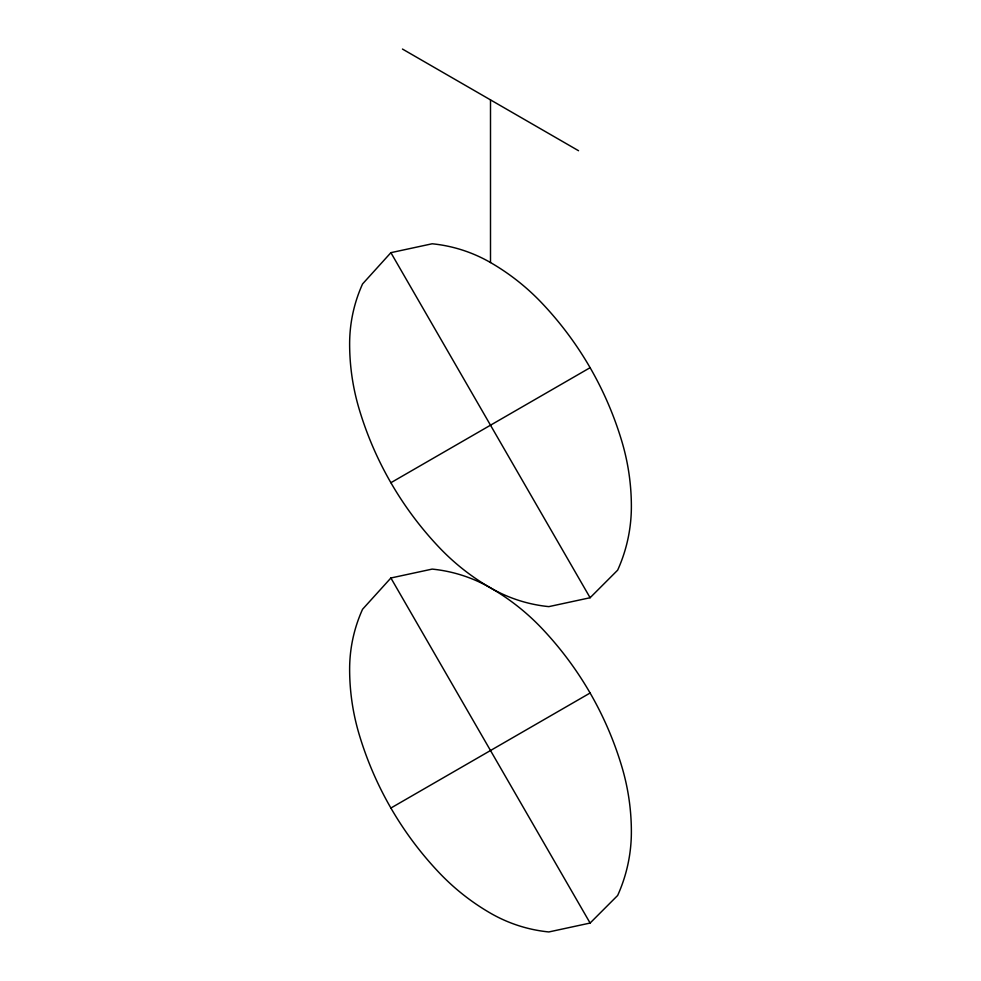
<?xml version="1.0" encoding="UTF-8"?>
<svg xmlns="http://www.w3.org/2000/svg" width="981" height="981" viewBox="0 0 981 981"><rect width="100%" height="100%" fill="white"/><g stroke="black" fill="none" stroke-linecap="round" stroke-linejoin="round"><path stroke-width="1.47" d="M390.892 252.669L362.553 283.963A145.36 145.36 0 0 0 349.628 343.877A227.653 227.653 0 0 0 359.058 408.721A343.914 343.914 0 0 0 439.059 547.275A227.653 227.653 0 0 0 490.5 587.864A227.653 227.653 0 0 1 541.941 628.453A343.914 343.914 0 0 1 621.942 767.007A227.653 227.653 0 0 1 631.372 831.851A154.348 154.348 0 0 1 617.65 895.469L590.108 923.047L548.845 931.95A145.36 145.36 0 0 1 490.5 913.188A227.653 227.653 0 0 1 439.059 872.587A343.914 343.914 0 0 1 359.058 734.046A227.653 227.653 0 0 1 349.628 669.189A145.36 145.36 0 0 1 362.553 609.275L390.892 577.993L432.155 569.103A145.36 145.36 0 0 1 490.5 587.864A145.36 145.36 0 0 0 548.845 606.626L590.108 597.736L617.65 570.157A154.348 154.348 0 0 0 631.372 506.527A227.653 227.653 0 0 0 621.942 441.683A343.914 343.914 0 0 0 541.941 303.129A227.653 227.653 0 0 0 490.5 262.54A145.36 145.36 0 0 0 432.155 243.779L390.892 252.669L590.108 597.736M390.892 482.713L590.108 367.691M390.892 808.037L590.108 693.015M402.455 49.05L578.545 150.718M390.892 577.993L590.108 923.047M490.5 99.878L490.5 262.54"/></g></svg>
